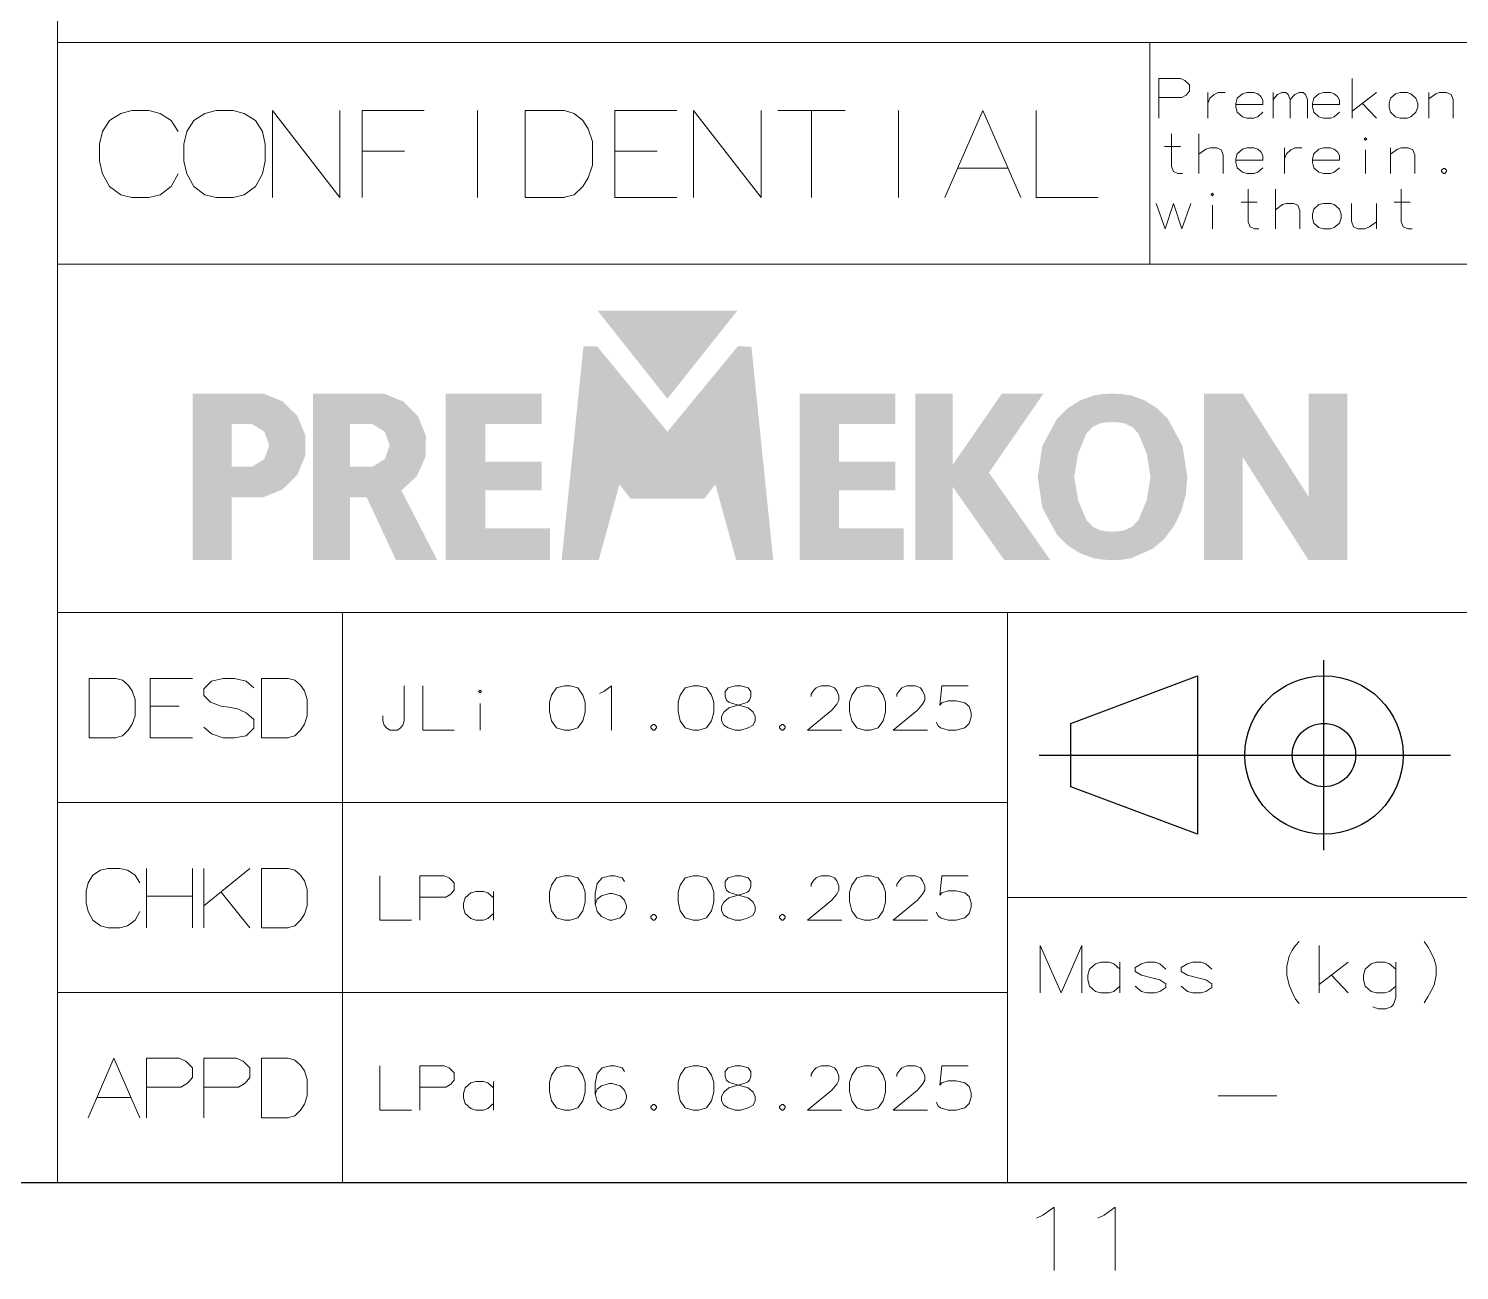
# Model space of a CAD drawing. Extents: x 5 to 836, y 5 to 589.
# Drawn here: x 695.08 to 740.28, y 7.23 to 46.44 of the extents above; entities that cross this region are included whole.
import ezdxf

# ---------------------------------------------------------------- set-up
doc = ezdxf.new("R2010")
doc.units = 0

msp = doc.modelspace()

# ---------------------------------------------------------------- linework, layer by layer
at = {"color": 7, "lineweight": 9}
for p, q in [((696, 46), (696, 66)), ((696, 10), (696, 46)), ((696, 46), (831, 46)), ((730.5, 39), (730.5, 46)), ((696, 39), (831, 39)), ((696, 28), (831, 28)), ((705, 10), (705, 28)), ((726, 10), (726, 28)), ((696, 22), (726, 22)), ((726, 19), (831, 19)), ((696, 16), (726, 16)), ((696, 16), (726, 16)), ((696, 10), (831, 10))]:
    msp.add_line(p, q, dxfattribs=at)
at = {"color": 7, "lineweight": 25}
for p, q in [((736, 20.5), (736, 26.5)), ((728, 24.5), (732, 26)), ((732, 26), (732, 21)), ((728, 22.5), (728, 24.5)), ((727, 23.5), (740, 23.5)), ((732, 21), (728, 22.5)), ((10, 10), (831, 10))]:
    msp.add_line(p, q, dxfattribs=at)
at = {"color": 7, "lineweight": 9}
for points in [[(731.466, 44.865), (730.781, 44.865)], [(730.781, 44.865), (730.781, 43.615)], [(731.466, 44.865), (731.607, 44.804), (731.748, 44.663), (731.748, 44.462), (731.648, 44.341), (731.506, 44.26)], [(736.89, 43.615), (736.89, 44.865)], [(732.333, 44.421), (732.333, 43.615)], [(732.333, 44.079), (732.394, 44.24), (732.535, 44.361), (732.656, 44.421), (732.877, 44.421)], [(733.906, 44.381), (733.785, 44.421), (733.563, 44.421), (733.422, 44.381), (733.26, 44.24), (733.22, 44.079)], [(733.906, 44.381), (734.006, 44.3)], [(734.067, 44.038), (734.067, 44.179), (734.006, 44.3)], [(734.39, 43.615), (734.39, 44.421)], [(734.39, 44.2), (734.531, 44.361), (734.672, 44.421), (734.793, 44.421), (734.873, 44.361), (734.934, 44.2), (735.075, 44.361), (735.216, 44.421), (735.337, 44.421), (735.418, 44.361), (735.478, 44.2)], [(736.325, 44.381), (736.204, 44.421), (735.982, 44.421), (735.841, 44.381), (735.68, 44.24), (735.64, 44.079)], [(736.325, 44.381), (736.426, 44.3)], [(736.486, 44.038), (736.486, 44.179), (736.426, 44.3)], [(736.89, 43.837), (737.656, 44.421)], [(740.075, 43.615), (740.075, 44.2), (740.015, 44.361), (739.873, 44.421), (739.652, 44.421), (739.531, 44.381), (739.309, 44.22)], [(739.309, 43.615), (739.309, 44.421)], [(730.781, 44.26), (731.506, 44.26)], [(733.22, 44.079), (733.22, 43.958)], [(734.067, 44.038), (733.22, 44.038)], [(733.26, 43.796), (733.22, 43.958)], [(734.934, 44.2), (734.934, 43.615)], [(735.478, 44.2), (735.478, 43.615)], [(735.64, 44.079), (735.64, 43.958)], [(736.486, 44.038), (735.64, 44.038)], [(735.68, 43.796), (735.64, 43.958)], [(737.212, 44.079), (737.656, 43.615)], [(733.563, 43.615), (733.422, 43.655), (733.26, 43.796)], [(733.563, 43.615), (733.785, 43.615)], [(733.785, 43.615), (733.906, 43.655), (734.067, 43.796)], [(735.982, 43.615), (735.841, 43.655), (735.68, 43.796)], [(735.982, 43.615), (736.204, 43.615)], [(736.204, 43.615), (736.325, 43.655), (736.486, 43.796)], [(731.527, 41.865), (731.385, 41.865), (731.244, 41.925), (731.184, 42.087), (731.184, 43.115)], [(732.051, 41.865), (732.051, 43.115)], [(730.962, 42.712), (731.466, 42.712)], [(732.817, 41.865), (732.817, 42.45), (732.756, 42.611), (732.615, 42.671), (732.394, 42.671), (732.273, 42.631), (732.051, 42.47)], [(733.906, 42.631), (733.785, 42.671), (733.563, 42.671), (733.422, 42.631), (733.26, 42.49), (733.22, 42.329)], [(733.906, 42.631), (734.006, 42.55)], [(734.067, 42.288), (734.067, 42.429), (734.006, 42.55)], [(734.752, 42.671), (734.752, 41.865)], [(734.752, 42.329), (734.813, 42.49), (734.954, 42.611), (735.075, 42.671), (735.297, 42.671)], [(736.325, 42.631), (736.204, 42.671), (735.982, 42.671), (735.841, 42.631), (735.68, 42.49), (735.64, 42.329)], [(736.325, 42.631), (736.426, 42.55)], [(736.486, 42.288), (736.486, 42.429), (736.426, 42.55)], [(737.313, 41.865), (737.313, 42.611)], [(738.865, 41.865), (738.865, 42.45), (738.805, 42.611), (738.664, 42.671), (738.442, 42.671), (738.321, 42.631), (738.099, 42.47)], [(738.099, 41.865), (738.099, 42.671)], [(733.22, 42.329), (733.22, 42.208)], [(734.067, 42.288), (733.22, 42.288)], [(733.26, 42.046), (733.22, 42.208)], [(733.563, 41.865), (733.422, 41.905), (733.26, 42.046)], [(733.785, 41.865), (733.906, 41.905), (734.067, 42.046)], [(735.64, 42.329), (735.64, 42.208)], [(736.486, 42.288), (735.64, 42.288)], [(735.68, 42.046), (735.64, 42.208)], [(735.982, 41.865), (735.841, 41.905), (735.68, 42.046)], [(736.204, 41.865), (736.325, 41.905), (736.486, 42.046)], [(733.563, 41.865), (733.785, 41.865)], [(735.982, 41.865), (736.204, 41.865)], [(739.773, 42.026), (739.712, 41.966)], [(739.712, 41.966), (739.712, 41.925)], [(739.712, 41.925), (739.773, 41.865)], [(739.773, 42.026), (739.813, 42.026)], [(739.773, 41.865), (739.813, 41.865)], [(739.873, 41.966), (739.813, 42.026)], [(739.813, 41.865), (739.873, 41.925)], [(739.873, 41.966), (739.873, 41.925)], [(733.946, 40.115), (733.805, 40.115), (733.664, 40.175), (733.603, 40.337), (733.603, 41.365)], [(734.47, 40.115), (734.47, 41.365)], [(738.785, 40.115), (738.644, 40.115), (738.502, 40.175), (738.442, 40.337), (738.442, 41.365)], [(730.7, 40.921), (730.982, 40.115), (731.244, 40.921), (731.506, 40.115), (731.789, 40.921)], [(732.474, 40.115), (732.474, 40.861)], [(733.381, 40.962), (733.885, 40.962)], [(735.236, 40.115), (735.236, 40.7), (735.176, 40.861), (735.035, 40.921), (734.813, 40.921), (734.692, 40.881), (734.47, 40.72)], [(736.869, 40.921), (736.869, 40.357), (736.93, 40.175), (737.071, 40.115), (737.293, 40.115), (737.434, 40.175), (737.656, 40.337)], [(737.656, 40.115), (737.656, 40.921)], [(738.22, 40.962), (738.724, 40.962)], [(697.839, 25.922), (696.992, 25.922), (696.992, 24.047)], [(697.839, 25.922), (698.05, 25.862), (698.232, 25.711), (698.353, 25.529), (698.444, 25.257)], [(698.927, 25.922), (700.258, 25.922)], [(698.927, 25.922), (698.927, 24.047), (700.258, 24.047)], [(702.194, 25.62), (701.952, 25.832), (701.589, 25.922), (701.226, 25.922), (700.863, 25.832), (700.621, 25.59), (700.621, 25.378), (700.833, 25.166)], [(703.282, 25.922), (702.435, 25.922), (702.435, 24.047)], [(703.282, 25.922), (703.494, 25.862), (703.675, 25.711), (703.796, 25.529), (703.887, 25.257)], [(706.948, 24.582), (706.948, 25.689)], [(707.535, 25.689), (707.535, 24.289), (708.529, 24.289)], [(713.113, 25.44), (713.248, 25.508)], [(713.248, 25.508), (713.497, 25.689), (713.497, 24.289)], [(717.042, 24.447), (716.974, 24.582), (716.974, 24.718), (717.042, 24.853), (717.2, 24.989), (717.674, 25.124), (717.787, 25.169), (717.855, 25.237), (717.9, 25.35), (717.9, 25.508), (717.81, 25.621)], [(717.177, 25.621), (717.087, 25.508), (717.087, 25.35), (717.132, 25.237), (717.2, 25.169), (717.313, 25.124), (717.81, 24.989)], [(717.81, 25.621), (717.584, 25.689), (717.403, 25.689), (717.177, 25.621)], [(720.768, 24.289), (719.684, 24.289), (720.452, 24.921), (720.61, 25.102), (720.677, 25.237), (720.677, 25.373), (720.61, 25.531), (720.542, 25.621), (720.384, 25.689), (720.113, 25.689), (719.955, 25.621), (719.887, 25.553), (719.797, 25.418), (719.797, 25.35)], [(723.477, 24.289), (722.394, 24.289), (723.161, 24.921), (723.319, 25.102), (723.387, 25.237), (723.387, 25.373), (723.319, 25.531), (723.252, 25.621), (723.094, 25.689), (722.823, 25.689), (722.664, 25.621), (722.597, 25.553), (722.506, 25.418), (722.506, 25.35)], [(723.748, 24.537), (723.816, 24.424), (723.884, 24.356), (724.132, 24.289), (724.381, 24.289), (724.652, 24.356), (724.787, 24.492), (724.855, 24.695), (724.855, 24.831), (724.787, 25.034), (724.652, 25.147), (724.381, 25.215), (724.132, 25.215), (723.929, 25.147), (723.861, 25.079), (723.929, 25.689), (724.765, 25.689)], [(698.444, 24.743), (698.444, 25.257)], [(699.835, 25.045), (698.927, 25.045)], [(700.833, 25.166), (701.165, 25.045)], [(701.165, 25.045), (701.407, 25.015)], [(701.407, 25.015), (701.679, 24.955)], [(701.679, 24.955), (701.952, 24.834), (702.194, 24.622)], [(703.887, 24.743), (703.887, 25.257)], [(709.342, 24.289), (709.342, 25.124)], [(717.968, 24.853), (717.81, 24.989)], [(697.808, 24.047), (698.05, 24.108), (698.232, 24.289), (698.353, 24.471), (698.444, 24.743)], [(702.194, 24.622), (702.194, 24.35)], [(703.252, 24.047), (703.494, 24.108), (703.675, 24.289), (703.796, 24.471), (703.887, 24.743)], [(706.271, 24.74), (706.271, 24.582)], [(706.497, 24.289), (706.384, 24.356), (706.316, 24.447), (706.271, 24.582)], [(706.948, 24.582), (706.903, 24.447), (706.813, 24.334), (706.723, 24.289)], [(714.806, 24.469), (714.739, 24.402)], [(714.806, 24.469), (714.852, 24.469)], [(714.919, 24.402), (714.852, 24.469)], [(717.042, 24.447), (717.177, 24.356), (717.403, 24.289), (717.584, 24.289), (717.81, 24.356)], [(717.968, 24.853), (718.035, 24.718), (718.035, 24.582), (717.968, 24.447), (717.81, 24.356)], [(718.871, 24.469), (718.803, 24.402)], [(718.871, 24.469), (718.916, 24.469)], [(718.984, 24.402), (718.916, 24.469)], [(696.992, 24.047), (697.839, 24.047)], [(701.952, 24.108), (701.589, 24.047), (701.226, 24.047), (700.863, 24.168), (700.621, 24.38)], [(702.194, 24.35), (701.952, 24.108)], [(702.435, 24.047), (703.282, 24.047)], [(706.497, 24.289), (706.723, 24.289)], [(714.739, 24.402), (714.739, 24.356)], [(714.739, 24.356), (714.806, 24.289)], [(714.806, 24.289), (714.852, 24.289)], [(714.852, 24.289), (714.919, 24.356)], [(714.919, 24.402), (714.919, 24.356)], [(718.803, 24.402), (718.803, 24.356)], [(718.803, 24.356), (718.871, 24.289)], [(718.871, 24.289), (718.916, 24.289)], [(718.916, 24.289), (718.984, 24.356)], [(718.984, 24.402), (718.984, 24.356)], [(697.597, 19.922), (697.355, 19.862)], [(697.597, 19.922), (697.96, 19.922)], [(697.96, 19.922), (698.202, 19.862), (698.444, 19.711), (698.595, 19.469)], [(698.806, 19.922), (698.806, 18.047)], [(700.258, 19.922), (700.258, 18.047)], [(700.621, 19.922), (700.621, 18.047)], [(700.621, 18.743), (702.073, 19.922)], [(703.282, 19.922), (702.435, 19.922), (702.435, 18.047)], [(703.282, 19.922), (703.494, 19.862), (703.675, 19.711), (703.796, 19.529), (703.887, 19.257)], [(696.962, 19.469), (696.901, 19.197)], [(696.962, 19.469), (697.113, 19.711)], [(697.113, 19.711), (697.355, 19.862)], [(706.181, 19.689), (706.181, 18.289), (707.174, 18.289)], [(708.213, 19.689), (707.445, 19.689)], [(707.445, 19.689), (707.445, 18.289)], [(708.213, 19.689), (708.371, 19.621), (708.529, 19.463), (708.529, 19.237), (708.416, 19.102), (708.258, 19.011)], [(713.903, 19.508), (713.836, 19.621), (713.587, 19.689), (713.452, 19.689), (713.203, 19.621), (713.045, 19.44), (712.977, 19.124), (712.977, 18.808), (713.045, 18.56), (713.181, 18.402), (713.429, 18.289), (713.519, 18.289), (713.768, 18.356), (713.903, 18.492), (713.971, 18.673), (713.971, 18.74), (713.903, 18.921), (713.768, 19.056), (713.519, 19.124), (713.429, 19.124), (713.181, 19.056), (713.045, 18.944), (712.977, 18.785)], [(717.042, 18.447), (716.974, 18.582), (716.974, 18.718), (717.042, 18.853), (717.2, 18.989), (717.674, 19.124), (717.787, 19.169), (717.855, 19.237), (717.9, 19.35), (717.9, 19.508), (717.81, 19.621)], [(717.177, 19.621), (717.087, 19.508), (717.087, 19.35), (717.132, 19.237), (717.2, 19.169), (717.313, 19.124), (717.81, 18.989)], [(717.81, 19.621), (717.584, 19.689), (717.403, 19.689), (717.177, 19.621)], [(720.768, 18.289), (719.684, 18.289), (720.452, 18.921), (720.61, 19.102), (720.677, 19.237), (720.677, 19.373), (720.61, 19.531), (720.542, 19.621), (720.384, 19.689), (720.113, 19.689), (719.955, 19.621), (719.887, 19.553), (719.797, 19.418), (719.797, 19.35)], [(723.477, 18.289), (722.394, 18.289), (723.161, 18.921), (723.319, 19.102), (723.387, 19.237), (723.387, 19.373), (723.319, 19.531), (723.252, 19.621), (723.094, 19.689), (722.823, 19.689), (722.664, 19.621), (722.597, 19.553), (722.506, 19.418), (722.506, 19.35)], [(723.748, 18.537), (723.816, 18.424), (723.884, 18.356), (724.132, 18.289), (724.381, 18.289), (724.652, 18.356), (724.787, 18.492), (724.855, 18.695), (724.855, 18.831), (724.787, 19.034), (724.652, 19.147), (724.381, 19.215), (724.132, 19.215), (723.929, 19.147), (723.861, 19.079), (723.929, 19.689), (724.765, 19.689)], [(696.901, 18.834), (696.901, 19.197)], [(700.258, 19.045), (698.806, 19.045)], [(701.165, 19.166), (702.073, 18.047)], [(703.887, 18.743), (703.887, 19.257)], [(707.445, 19.011), (708.258, 19.011)], [(709.771, 18.989), (709.59, 19.147), (709.455, 19.192), (709.206, 19.192), (709.048, 19.147), (708.868, 18.989), (708.823, 18.808)], [(709.771, 18.289), (709.771, 19.192)], [(717.968, 18.853), (717.81, 18.989)], [(696.901, 18.834), (696.962, 18.561)], [(696.962, 18.561), (697.113, 18.289)], [(697.96, 18.047), (698.202, 18.108), (698.444, 18.289), (698.595, 18.561)], [(703.252, 18.047), (703.494, 18.108), (703.675, 18.289), (703.796, 18.471), (703.887, 18.743)], [(708.823, 18.808), (708.823, 18.673)], [(708.868, 18.492), (708.823, 18.673)], [(717.968, 18.853), (718.035, 18.718), (718.035, 18.582), (717.968, 18.447), (717.81, 18.356)], [(697.113, 18.289), (697.355, 18.108)], [(697.355, 18.108), (697.597, 18.047)], [(709.206, 18.289), (709.048, 18.334), (708.868, 18.492)], [(709.206, 18.289), (709.455, 18.289)], [(709.455, 18.289), (709.59, 18.334), (709.771, 18.492)], [(714.806, 18.469), (714.739, 18.402)], [(714.739, 18.402), (714.739, 18.356)], [(714.739, 18.356), (714.806, 18.289)], [(714.806, 18.469), (714.852, 18.469)], [(714.806, 18.289), (714.852, 18.289)], [(714.919, 18.402), (714.852, 18.469)], [(714.852, 18.289), (714.919, 18.356)], [(714.919, 18.402), (714.919, 18.356)], [(717.042, 18.447), (717.177, 18.356), (717.403, 18.289), (717.584, 18.289), (717.81, 18.356)], [(718.871, 18.469), (718.803, 18.402)], [(718.803, 18.402), (718.803, 18.356)], [(718.803, 18.356), (718.871, 18.289)], [(718.871, 18.469), (718.916, 18.469)], [(718.871, 18.289), (718.916, 18.289)], [(718.984, 18.402), (718.916, 18.469)], [(718.916, 18.289), (718.984, 18.356)], [(718.984, 18.402), (718.984, 18.356)], [(697.96, 18.047), (697.597, 18.047)], [(702.435, 18.047), (703.282, 18.047)], [(728.347, 17.488), (727.694, 15.988), (727.04, 17.488), (727.04, 15.988)], [(728.347, 17.488), (728.347, 15.988)], [(734.831, 16.835), (734.903, 17.149), (735, 17.343), (735.097, 17.488), (735.218, 17.609)], [(735.847, 15.988), (735.847, 17.488)], [(739.161, 17.609), (739.282, 17.44)], [(739.282, 17.44), (739.379, 17.27)], [(739.476, 17.052), (739.379, 17.27)], [(729.556, 16.738), (729.363, 16.907), (729.218, 16.956), (728.952, 16.956), (728.782, 16.907), (728.589, 16.738), (728.54, 16.544)], [(729.556, 15.988), (729.556, 16.956)], [(731.008, 16.738), (730.815, 16.907), (730.669, 16.956), (730.403, 16.956), (730.234, 16.907), (730.04, 16.786)], [(730.04, 16.786), (730.04, 16.665)], [(732.46, 16.738), (732.266, 16.907), (732.121, 16.956), (731.855, 16.956), (731.685, 16.907), (731.492, 16.786)], [(731.492, 16.786), (731.492, 16.665)], [(734.831, 16.835), (734.831, 16.544)], [(735.847, 16.254), (736.766, 16.956)], [(738.266, 16.738), (738.073, 16.907), (737.927, 16.956), (737.661, 16.956), (737.492, 16.907), (737.298, 16.738), (737.25, 16.544)], [(738.266, 16.956), (738.266, 15.843), (738.194, 15.625), (738.121, 15.552), (737.952, 15.48), (737.71, 15.48), (737.54, 15.552)], [(739.476, 17.052), (739.548, 16.835), (739.548, 16.544), (739.476, 16.23), (739.379, 16.036)], [(728.54, 16.544), (728.54, 16.399)], [(728.589, 16.206), (728.54, 16.399)], [(730.04, 16.665), (730.234, 16.544)], [(731.008, 16.278), (730.815, 16.399), (730.524, 16.472), (730.234, 16.544)], [(731.008, 16.278), (731.008, 16.157)], [(731.492, 16.665), (731.685, 16.544)], [(732.46, 16.278), (732.266, 16.399), (731.976, 16.472), (731.685, 16.544)], [(732.46, 16.278), (732.46, 16.157)], [(734.831, 16.544), (734.903, 16.23), (735, 16.012)], [(736.234, 16.544), (736.766, 15.988)], [(737.25, 16.544), (737.25, 16.399)], [(737.298, 16.206), (737.25, 16.399)], [(728.952, 15.988), (728.782, 16.036), (728.589, 16.206)], [(728.952, 15.988), (729.218, 15.988)], [(729.218, 15.988), (729.363, 16.036), (729.556, 16.206)], [(730.403, 15.988), (730.234, 16.036), (730.04, 16.206)], [(730.403, 15.988), (730.669, 15.988)], [(730.669, 15.988), (730.815, 16.036), (731.008, 16.157)], [(731.855, 15.988), (731.685, 16.036), (731.492, 16.206)], [(731.855, 15.988), (732.121, 15.988)], [(732.121, 15.988), (732.266, 16.036), (732.46, 16.157)], [(735, 16.012), (735.097, 15.794)], [(737.661, 15.988), (737.492, 16.036), (737.298, 16.206)], [(737.661, 15.988), (737.927, 15.988)], [(737.927, 15.988), (738.073, 16.036), (738.266, 16.206)], [(739.161, 15.673), (739.282, 15.867), (739.379, 16.036)], [(735.097, 15.794), (735.218, 15.649)], [(696.962, 12.047), (697.778, 13.922), (698.595, 12.047)], [(699.835, 13.922), (698.806, 13.922)], [(698.806, 13.922), (698.806, 12.047)], [(699.835, 13.922), (700.046, 13.832), (700.258, 13.62), (700.258, 13.318), (700.107, 13.136), (699.895, 13.015)], [(701.649, 13.922), (700.621, 13.922)], [(700.621, 13.922), (700.621, 12.047)], [(701.649, 13.922), (701.861, 13.832), (702.073, 13.62), (702.073, 13.318), (701.921, 13.136), (701.71, 13.015)], [(703.282, 13.922), (702.435, 13.922), (702.435, 12.047)], [(703.282, 13.922), (703.494, 13.862), (703.675, 13.711), (703.796, 13.529), (703.887, 13.257)], [(706.181, 13.689), (706.181, 12.289), (707.174, 12.289)], [(708.213, 13.689), (707.445, 13.689)], [(707.445, 13.689), (707.445, 12.289)], [(708.213, 13.689), (708.371, 13.621), (708.529, 13.463), (708.529, 13.237), (708.416, 13.102), (708.258, 13.011)], [(713.903, 13.508), (713.836, 13.621), (713.587, 13.689), (713.452, 13.689), (713.203, 13.621), (713.045, 13.44), (712.977, 13.124), (712.977, 12.808), (713.045, 12.56), (713.181, 12.402), (713.429, 12.289), (713.519, 12.289), (713.768, 12.356), (713.903, 12.492), (713.971, 12.673), (713.971, 12.74), (713.903, 12.921), (713.768, 13.056), (713.519, 13.124), (713.429, 13.124), (713.181, 13.056), (713.045, 12.944), (712.977, 12.785)], [(717.042, 12.447), (716.974, 12.582), (716.974, 12.718), (717.042, 12.853), (717.2, 12.989), (717.674, 13.124), (717.787, 13.169), (717.855, 13.237), (717.9, 13.35), (717.9, 13.508), (717.81, 13.621)], [(717.177, 13.621), (717.087, 13.508), (717.087, 13.35), (717.132, 13.237), (717.2, 13.169), (717.313, 13.124), (717.81, 12.989)], [(717.81, 13.621), (717.584, 13.689), (717.403, 13.689), (717.177, 13.621)], [(720.768, 12.289), (719.684, 12.289), (720.452, 12.921), (720.61, 13.102), (720.677, 13.237), (720.677, 13.373), (720.61, 13.531), (720.542, 13.621), (720.384, 13.689), (720.113, 13.689), (719.955, 13.621), (719.887, 13.553), (719.797, 13.418), (719.797, 13.35)], [(723.477, 12.289), (722.394, 12.289), (723.161, 12.921), (723.319, 13.102), (723.387, 13.237), (723.387, 13.373), (723.319, 13.531), (723.252, 13.621), (723.094, 13.689), (722.823, 13.689), (722.664, 13.621), (722.597, 13.553), (722.506, 13.418), (722.506, 13.35)], [(723.748, 12.537), (723.816, 12.424), (723.884, 12.356), (724.132, 12.289), (724.381, 12.289), (724.652, 12.356), (724.787, 12.492), (724.855, 12.695), (724.855, 12.831), (724.787, 13.034), (724.652, 13.147), (724.381, 13.215), (724.132, 13.215), (723.929, 13.147), (723.861, 13.079), (723.929, 13.689), (724.765, 13.689)], [(703.887, 12.743), (703.887, 13.257)], [(709.771, 12.989), (709.59, 13.147), (709.455, 13.192), (709.206, 13.192), (709.048, 13.147), (708.868, 12.989), (708.823, 12.808)], [(709.771, 12.289), (709.771, 13.192)], [(697.234, 12.682), (698.323, 12.682)], [(698.806, 13.015), (699.895, 13.015)], [(700.621, 13.015), (701.71, 13.015)], [(703.252, 12.047), (703.494, 12.108), (703.675, 12.289), (703.796, 12.471), (703.887, 12.743)], [(707.445, 13.011), (708.258, 13.011)], [(708.823, 12.808), (708.823, 12.673)], [(708.868, 12.492), (708.823, 12.673)], [(717.968, 12.853), (717.81, 12.989)], [(717.968, 12.853), (718.035, 12.718), (718.035, 12.582), (717.968, 12.447), (717.81, 12.356)], [(732.653, 12.738), (734.508, 12.738)], [(709.206, 12.289), (709.048, 12.334), (708.868, 12.492)], [(709.206, 12.289), (709.455, 12.289)], [(709.455, 12.289), (709.59, 12.334), (709.771, 12.492)], [(714.806, 12.469), (714.739, 12.402)], [(714.739, 12.402), (714.739, 12.356)], [(714.739, 12.356), (714.806, 12.289)], [(714.806, 12.469), (714.852, 12.469)], [(714.806, 12.289), (714.852, 12.289)], [(714.919, 12.402), (714.852, 12.469)], [(714.852, 12.289), (714.919, 12.356)], [(714.919, 12.402), (714.919, 12.356)], [(717.042, 12.447), (717.177, 12.356), (717.403, 12.289), (717.584, 12.289), (717.81, 12.356)], [(718.871, 12.469), (718.803, 12.402)], [(718.803, 12.402), (718.803, 12.356)], [(718.803, 12.356), (718.871, 12.289)], [(718.871, 12.469), (718.916, 12.469)], [(718.871, 12.289), (718.916, 12.289)], [(718.984, 12.402), (718.916, 12.469)], [(718.916, 12.289), (718.984, 12.356)], [(718.984, 12.402), (718.984, 12.356)], [(702.435, 12.047), (703.282, 12.047)], [(727.117, 8.968), (727.472, 9.226), (727.472, 7.226)], [(729.052, 8.968), (729.407, 9.226), (729.407, 7.226)], [(726.923, 8.871), (727.117, 8.968)], [(728.859, 8.871), (729.052, 8.968)]]:
    msp.add_lwpolyline(points, dxfattribs=at)
for points in [[(738.402, 44.421), (738.26, 44.381), (738.099, 44.24), (738.059, 44.079), (738.059, 43.958), (738.099, 43.796), (738.26, 43.655), (738.402, 43.615), (738.623, 43.615), (738.744, 43.655), (738.906, 43.796), (738.966, 43.958), (738.966, 44.079), (738.906, 44.24), (738.744, 44.381), (738.623, 44.421)], [(737.313, 42.994), (737.353, 42.954), (737.313, 42.913), (737.273, 42.954)], [(732.474, 41.244), (732.515, 41.204), (732.474, 41.163), (732.434, 41.204)], [(735.982, 40.921), (735.841, 40.881), (735.68, 40.74), (735.64, 40.579), (735.64, 40.458), (735.68, 40.296), (735.841, 40.155), (735.982, 40.115), (736.204, 40.115), (736.325, 40.155), (736.486, 40.296), (736.547, 40.458), (736.547, 40.579), (736.486, 40.74), (736.325, 40.881), (736.204, 40.921)], [(709.342, 25.553), (709.387, 25.508), (709.342, 25.463), (709.297, 25.508)], [(712.006, 25.689), (711.758, 25.621), (711.6, 25.395), (711.532, 25.169), (711.532, 24.876), (711.6, 24.582), (711.758, 24.356), (712.006, 24.289), (712.187, 24.289), (712.435, 24.356), (712.594, 24.582), (712.661, 24.853), (712.661, 25.169), (712.594, 25.395), (712.435, 25.621), (712.187, 25.689)], [(716.071, 25.689), (715.823, 25.621), (715.664, 25.395), (715.597, 25.169), (715.597, 24.876), (715.664, 24.582), (715.823, 24.356), (716.071, 24.289), (716.252, 24.289), (716.5, 24.356), (716.658, 24.582), (716.726, 24.853), (716.726, 25.169), (716.658, 25.395), (716.5, 25.621), (716.252, 25.689)], [(721.49, 25.689), (721.242, 25.621), (721.084, 25.395), (721.016, 25.169), (721.016, 24.876), (721.084, 24.582), (721.242, 24.356), (721.49, 24.289), (721.671, 24.289), (721.919, 24.356), (722.077, 24.582), (722.145, 24.853), (722.145, 25.169), (722.077, 25.395), (721.919, 25.621), (721.671, 25.689)], [(712.006, 19.689), (711.758, 19.621), (711.6, 19.395), (711.532, 19.169), (711.532, 18.876), (711.6, 18.582), (711.758, 18.356), (712.006, 18.289), (712.187, 18.289), (712.435, 18.356), (712.594, 18.582), (712.661, 18.853), (712.661, 19.169), (712.594, 19.395), (712.435, 19.621), (712.187, 19.689)], [(716.071, 19.689), (715.823, 19.621), (715.664, 19.395), (715.597, 19.169), (715.597, 18.876), (715.664, 18.582), (715.823, 18.356), (716.071, 18.289), (716.252, 18.289), (716.5, 18.356), (716.658, 18.582), (716.726, 18.853), (716.726, 19.169), (716.658, 19.395), (716.5, 19.621), (716.252, 19.689)], [(721.49, 19.689), (721.242, 19.621), (721.084, 19.395), (721.016, 19.169), (721.016, 18.876), (721.084, 18.582), (721.242, 18.356), (721.49, 18.289), (721.671, 18.289), (721.919, 18.356), (722.077, 18.582), (722.145, 18.853), (722.145, 19.169), (722.077, 19.395), (721.919, 19.621), (721.671, 19.689)], [(712.006, 13.689), (711.758, 13.621), (711.6, 13.395), (711.532, 13.169), (711.532, 12.876), (711.6, 12.582), (711.758, 12.356), (712.006, 12.289), (712.187, 12.289), (712.435, 12.356), (712.594, 12.582), (712.661, 12.853), (712.661, 13.169), (712.594, 13.395), (712.435, 13.621), (712.187, 13.689)], [(716.071, 13.689), (715.823, 13.621), (715.664, 13.395), (715.597, 13.169), (715.597, 12.876), (715.664, 12.582), (715.823, 12.356), (716.071, 12.289), (716.252, 12.289), (716.5, 12.356), (716.658, 12.582), (716.726, 12.853), (716.726, 13.169), (716.658, 13.395), (716.5, 13.621), (716.252, 13.689)], [(721.49, 13.689), (721.242, 13.621), (721.084, 13.395), (721.016, 13.169), (721.016, 12.876), (721.084, 12.582), (721.242, 12.356), (721.49, 12.289), (721.671, 12.289), (721.919, 12.356), (722.077, 12.582), (722.145, 12.853), (722.145, 13.169), (722.077, 13.395), (721.919, 13.621), (721.671, 13.689)]]:
    msp.add_lwpolyline(points, close=True, dxfattribs=at)
at = {"color": 1, "lineweight": 9}
for points in [[(698.347, 43.853), (697.992, 43.764)], [(698.347, 43.853), (698.879, 43.853)], [(698.879, 43.853), (699.234, 43.764), (699.589, 43.542), (699.81, 43.188)], [(702.782, 43.853), (702.782, 41.103)], [(702.782, 43.853), (704.911, 41.103)], [(704.911, 43.853), (704.911, 41.103)], [(705.621, 43.853), (707.573, 43.853)], [(705.621, 43.853), (705.621, 41.103)], [(709.258, 41.103), (709.258, 43.853)], [(712.008, 43.853), (710.766, 43.853), (710.766, 41.103)], [(712.008, 43.853), (712.319, 43.764), (712.585, 43.542), (712.762, 43.276), (712.895, 42.877)], [(713.605, 43.853), (715.556, 43.853)], [(713.605, 43.853), (713.605, 41.103), (715.556, 41.103)], [(716.089, 43.853), (716.089, 41.103)], [(716.089, 43.853), (718.218, 41.103)], [(718.218, 43.853), (718.218, 41.103)], [(718.75, 43.853), (720.879, 43.853)], [(719.815, 41.103), (719.815, 43.853)], [(722.565, 41.103), (722.565, 43.853)], [(724.028, 41.103), (725.226, 43.853), (726.423, 41.103)], [(726.911, 43.853), (726.911, 41.103), (728.863, 41.103)], [(697.415, 43.188), (697.637, 43.542)], [(697.637, 43.542), (697.992, 43.764)], [(697.415, 43.188), (697.327, 42.788)], [(697.327, 42.256), (697.327, 42.788)], [(706.952, 42.567), (705.621, 42.567)], [(712.895, 42.123), (712.895, 42.877)], [(714.935, 42.567), (713.605, 42.567)], [(697.327, 42.256), (697.415, 41.857)], [(711.964, 41.103), (712.319, 41.192), (712.585, 41.458), (712.762, 41.724), (712.895, 42.123)], [(724.427, 42.034), (726.024, 42.034)], [(697.415, 41.857), (697.637, 41.458)], [(698.879, 41.103), (699.234, 41.192), (699.589, 41.458), (699.81, 41.857)], [(697.637, 41.458), (697.992, 41.192)], [(697.992, 41.192), (698.347, 41.103)], [(698.879, 41.103), (698.347, 41.103)], [(710.766, 41.103), (712.008, 41.103)]]:
    msp.add_lwpolyline(points, dxfattribs=at)
msp.add_lwpolyline([(701.008, 43.853), (700.653, 43.764), (700.298, 43.542), (700.077, 43.188), (699.988, 42.788), (699.988, 42.256), (700.077, 41.857), (700.298, 41.458), (700.653, 41.192), (701.008, 41.103), (701.54, 41.103), (701.895, 41.192), (702.25, 41.458), (702.472, 41.857), (702.56, 42.256), (702.56, 42.788), (702.472, 43.188), (702.25, 43.542), (701.895, 43.764), (701.54, 43.853)], close=True, dxfattribs=at)
at = {"color": 7, "lineweight": 25}
for radius in [2.5, 1]:
    msp.add_circle((736, 23.5), radius, dxfattribs=at)
at = {"color": 152, "lineweight": 5}
for points in [[(713.057, 37.53), (717.466, 37.53), (715.261, 34.753)], [(713.09, 29.654), (712.609, 36.406), (711.919, 29.654)], [(712.609, 36.406), (713.09, 29.654), (713.04, 36.406), (713.747, 32.045)], [(713.04, 36.406), (713.747, 32.045), (715.261, 33.71), (714.095, 31.597)], [(717.483, 36.406), (715.261, 33.71), (716.776, 32.045), (716.427, 31.597)], [(717.483, 36.406), (716.776, 32.045), (718.603, 29.654), (717.433, 29.654)], [(717.483, 36.406), (718.603, 29.654), (717.914, 36.396)], [(701.502, 33.949), (700.263, 29.654), (702.49, 34.916), (700.263, 34.916)], [(702.49, 34.916), (702.142, 33.949), (701.502, 33.949)], [(703.1, 34.672), (702.53, 33.709), (702.49, 34.916), (702.142, 33.949)], [(705.24, 31.64), (705.24, 33.949), (705.24, 29.654), (704.069, 34.916)], [(705.24, 29.654), (704.069, 34.916), (704.069, 29.654)], [(704.069, 34.916), (705.24, 33.949), (706.297, 34.916)], [(705.24, 33.949), (705.948, 33.949), (706.297, 34.916), (706.337, 33.709)], [(706.297, 34.916), (706.337, 33.709), (706.914, 34.667), (706.488, 33.278)], [(709.506, 33.949), (708.259, 29.654), (711.284, 34.916), (708.259, 34.916)], [(709.506, 33.949), (711.284, 34.916), (711.284, 33.949)], [(720.683, 33.949), (722.461, 33.949), (719.436, 34.916), (722.461, 34.916)], [(720.683, 33.949), (719.436, 34.916), (720.683, 31.858), (720.683, 30.656)], [(720.683, 30.656), (719.436, 34.916), (722.725, 29.654), (719.436, 29.654)], [(724.271, 31.973), (724.271, 34.916), (724.271, 29.654), (723.09, 34.916)], [(724.271, 29.654), (723.09, 34.916), (723.09, 29.654)], [(725.416, 32.417), (727.141, 34.916), (724.271, 32.664), (725.826, 34.916)], [(725.902, 29.654), (724.271, 32.664), (724.271, 31.973), (724.271, 34.916)], [(728.495, 33.65), (728.231, 33.019), (728.718, 34.853), (728.294, 34.698)], [(728.495, 33.65), (728.718, 34.853), (728.687, 33.855)], [(728.687, 33.855), (728.718, 34.853), (728.922, 33.971), (729.016, 34.9)], [(728.922, 33.971), (729.016, 34.9), (729.118, 34.004), (729.317, 34.916)], [(729.118, 34.004), (729.317, 34.916), (729.317, 34.015), (729.618, 34.897)], [(729.317, 34.015), (729.618, 34.897), (729.515, 34.004)], [(729.515, 34.004), (729.618, 34.897), (729.711, 33.971), (729.916, 34.853)], [(729.711, 33.971), (729.916, 34.853), (729.947, 33.854), (730.342, 34.697)], [(732.207, 34.916), (732.207, 29.654), (733.432, 34.916), (733.432, 29.654)], [(733.432, 29.654), (733.432, 32.911), (733.432, 34.916), (735.511, 29.654)], [(733.432, 34.916), (735.511, 29.654), (735.511, 31.659), (736.736, 29.654)], [(735.511, 31.659), (736.736, 29.654), (735.511, 34.916), (736.736, 34.916)], [(703.1, 31.884), (702.682, 33.278), (703.1, 34.672), (702.53, 33.709)], [(703.1, 31.884), (703.1, 34.672), (703.568, 34.212)], [(706.914, 34.667), (706.488, 33.278), (706.688, 29.654), (706.337, 32.848)], [(706.688, 29.654), (706.859, 31.855), (706.914, 34.667), (707.348, 32.307)], [(706.914, 34.667), (707.348, 32.307), (707.385, 34.197), (707.62, 32.914)], [(727.103, 31.308), (727.564, 34.115), (727.565, 30.455), (727.9, 34.447)], [(727.565, 30.455), (727.9, 34.447), (727.901, 30.122), (728.294, 34.698)], [(727.901, 30.122), (728.294, 34.698), (728.112, 32.285), (728.231, 33.019)], [(729.947, 33.854), (730.342, 34.697), (730.14, 33.649)], [(730.4, 33.021), (730.14, 33.649), (730.736, 34.446), (730.342, 34.697)], [(730.4, 33.021), (730.736, 34.446), (730.521, 32.285)], [(730.736, 34.446), (730.58, 30.01), (730.521, 32.285), (730.401, 31.55)], [(731.072, 34.113), (730.943, 30.312), (730.736, 34.446), (730.58, 30.01)], [(700.263, 29.654), (701.502, 33.949), (701.502, 29.654), (701.502, 32.607)], [(703.568, 32.344), (703.1, 31.884), (703.822, 33.606), (703.568, 34.212)], [(705.761, 31.64), (705.24, 32.607), (705.24, 31.64), (705.24, 33.949)], [(707.385, 34.197), (707.62, 32.914), (707.633, 33.579)], [(709.506, 33.949), (709.506, 32.764), (708.259, 29.654), (709.506, 30.656)], [(720.683, 33.949), (720.683, 31.858), (720.683, 32.764)], [(726.958, 32.285), (727.103, 33.262), (727.103, 31.308), (727.564, 34.115)], [(731.531, 33.261), (731.259, 30.722), (731.072, 34.113), (730.943, 30.312)], [(703.568, 32.344), (703.822, 33.606), (703.822, 32.95)], [(715.261, 33.71), (714.095, 31.597), (716.427, 31.597)], [(702.491, 31.64), (702.53, 32.848), (703.1, 31.884), (702.682, 33.278)], [(731.639, 31.738), (731.496, 31.21), (731.531, 33.261), (731.259, 30.722)], [(731.639, 31.738), (731.531, 33.261), (731.683, 32.285)], [(701.502, 31.64), (702.142, 32.607), (702.491, 31.64), (702.53, 32.848)], [(701.502, 29.654), (701.502, 32.607), (701.502, 31.64), (702.142, 32.607)], [(706.688, 29.654), (705.948, 32.607), (705.761, 31.64), (705.24, 32.607)], [(706.688, 29.654), (706.337, 32.848), (705.948, 32.607)], [(709.506, 31.858), (709.506, 30.656), (711.284, 32.764), (709.506, 32.764)], [(709.506, 31.858), (711.284, 32.764), (711.284, 31.858)], [(720.683, 32.764), (720.683, 31.858), (722.461, 32.764), (722.461, 31.858)], [(725.416, 32.417), (724.271, 32.664), (727.358, 29.654), (725.902, 29.654)], [(728.294, 29.872), (727.901, 30.122), (728.234, 31.549), (728.112, 32.285)], [(707.991, 29.654), (706.859, 31.855), (706.688, 29.654)], [(728.294, 29.872), (728.234, 31.549), (728.718, 29.717), (728.493, 30.922)], [(730.58, 30.01), (730.14, 30.921), (730.401, 31.55)], [(728.493, 30.922), (728.687, 30.716), (728.718, 29.717), (728.922, 30.599)], [(729.916, 29.717), (729.947, 30.716), (730.58, 30.01), (730.14, 30.921)], [(711.548, 29.654), (708.259, 29.654), (711.548, 30.656), (709.506, 30.656)], [(720.683, 30.656), (722.725, 29.654), (722.725, 30.656)], [(728.718, 29.717), (728.922, 30.599), (729.016, 29.669), (729.118, 30.565)], [(729.016, 29.669), (729.118, 30.565), (729.317, 29.654)], [(729.118, 30.565), (729.317, 30.555), (729.317, 29.654), (729.515, 30.566)], [(729.317, 29.654), (729.515, 30.566), (729.618, 29.669), (729.711, 30.599)], [(729.618, 29.669), (729.711, 30.599), (729.916, 29.717), (729.947, 30.716)]]:
    msp.add_solid(points, dxfattribs=at)

doc.saveas('drawing.dxf')
